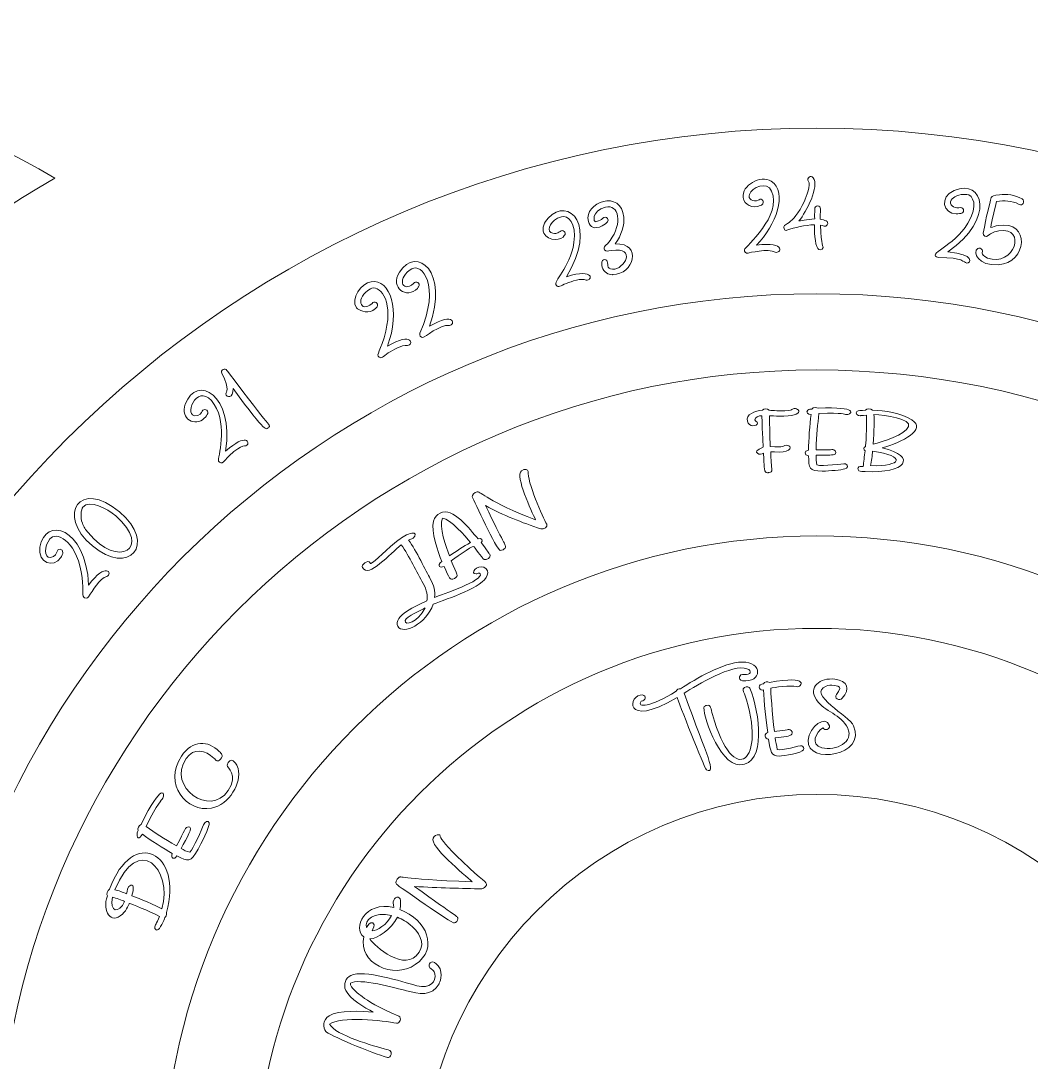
# Model space of a CAD drawing. Header units: inches. Extents: x 0.2 to 23.6, y -0.2 to 8.2.
# Drawn here: x 6.169 to 9.542, y 4.42 to 7.896 of the extents above; entities that cross this region are included whole.
import ezdxf

# ---------------------------------------------------------------- set-up
doc = ezdxf.new("R2010")
doc.units = ezdxf.units.IN
doc.header["$MEASUREMENT"] = 0
doc.layers.add('_U+0421_U+043B_U+043E_U+0439 1', color=7, linetype='Continuous')

msp = doc.modelspace()

# ---------------------------------------------------------------- linework, layer by layer
at = {"layer": '_U+0421_U+043B_U+043E_U+0439 1', "color": 1, "lineweight": 9, "true_color": 0xff0000}
for points, knots in [([(4.3278, 3.9861), (4.3278, 5.4306), (5.1153, 6.6944), (6.2833, 7.3708), (5.7083, 7.7042), (5.0403, 7.8958), (4.3278, 7.8958), (2.1722, 7.8958), (0.4181, 6.1417), (0.4181, 3.9861), (0.4181, 1.8306), (2.1722, 0.0764), (4.3278, 0.0764), (5.0389, 0.0764), (5.7069, 0.2681), (6.2833, 0.6014), (5.1153, 1.2778), (4.3278, 2.5417), (4.3278, 3.9861)], [0, 0, 0, 0, 1, 1, 1, 2, 2, 2, 3, 3, 3, 4, 4, 4, 5, 5, 5, 6, 6, 6, 6]), ([(8.8264, 0.4486), (6.8722, 0.4486), (5.2819, 2.0389), (5.2819, 3.9931), (5.2819, 5.9472), (6.8722, 7.5375), (8.8264, 7.5375), (10.7806, 7.5375), (12.3708, 5.9472), (12.3708, 3.9931), (12.3722, 2.0389), (10.7819, 0.4486), (8.8264, 0.4486)], [0, 0, 0, 0, 1, 1, 1, 2, 2, 2, 3, 3, 3, 4, 4, 4, 4]), ([(8.8264, 6.9847), (7.1764, 6.9847), (5.8347, 5.6431), (5.8347, 3.9931), (5.8347, 2.3431), (7.1764, 1.0014), (8.8264, 1.0014), (10.4764, 1.0014), (11.8181, 2.3431), (11.8181, 3.9931), (11.8181, 5.6431), (10.4764, 6.9847), (8.8264, 6.9847)], [0, 0, 0, 0, 1, 1, 1, 2, 2, 2, 3, 3, 3, 4, 4, 4, 4]), ([(8.8264, 1.2556), (7.3167, 1.2556), (6.0889, 2.4833), (6.0889, 3.9931), (6.0889, 5.5028), (7.3181, 6.7306), (8.8264, 6.7306), (10.3361, 6.7306), (11.5639, 5.5028), (11.5639, 3.9931), (11.5639, 2.4833), (10.3361, 1.2556), (8.8264, 1.2556)], [0, 0, 0, 0, 1, 1, 1, 2, 2, 2, 3, 3, 3, 4, 4, 4, 4]), ([(8.8264, 6.1764), (7.6222, 6.1764), (6.6431, 5.1972), (6.6431, 3.9931), (6.6431, 2.7889), (7.6222, 1.8097), (8.8264, 1.8097), (10.0306, 1.8097), (11.0097, 2.7889), (11.0097, 3.9931), (11.0097, 5.1972), (10.0306, 6.1764), (8.8264, 6.1764)], [0, 0, 0, 0, 1, 1, 1, 2, 2, 2, 3, 3, 3, 4, 4, 4, 4]), ([(8.8264, 2.1181), (7.7931, 2.1181), (6.9514, 2.9597), (6.9514, 3.9931), (6.9514, 5.0264), (7.7931, 5.8681), (8.8264, 5.8681), (9.8597, 5.8681), (10.7014, 5.0264), (10.7014, 3.9931), (10.7014, 2.9597), (9.8611, 2.1181), (8.8264, 2.1181)], [0, 0, 0, 0, 1, 1, 1, 2, 2, 2, 3, 3, 3, 4, 4, 4, 4]), ([(8.8264, 5.3139), (8.0972, 5.3139), (7.5056, 4.7208), (7.5056, 3.9931), (7.5056, 3.2653), (8.0986, 2.6722), (8.8264, 2.6722), (9.5556, 2.6722), (10.1472, 3.2653), (10.1472, 3.9931), (10.1472, 4.7208), (9.5556, 5.3139), (8.8264, 5.3139)], [0, 0, 0, 0, 1, 1, 1, 2, 2, 2, 3, 3, 3, 4, 4, 4, 4])]:
    msp.add_open_spline(points, degree=3, knots=knots, dxfattribs=at)
at = {"layer": '_U+0421_U+043B_U+043E_U+0439 1', "lineweight": 0}
for points, knots in [([(8.6375, 7.2792), (8.6417, 7.2806), (8.6431, 7.2819), (8.6431, 7.2819), (8.6542, 7.2903), (8.6431, 7.3056), (8.6333, 7.2986), (8.6333, 7.2986), (8.6319, 7.2986), (8.6306, 7.2972), (8.6153, 7.2903), (8.5944, 7.3014), (8.6014, 7.3167), (8.6097, 7.3389), (8.6597, 7.3625), (8.675, 7.3278), (8.7125, 7.2458), (8.5861, 7.1403), (8.5847, 7.1319), (8.5833, 7.1264), (8.5889, 7.1181), (8.5972, 7.1208), (8.5986, 7.1208), (8.6639, 7.1375), (8.6875, 7.1236), (8.7042, 7.1167), (8.7292, 7.1597), (8.625, 7.1472), (8.6889, 7.2139), (8.7319, 7.3222), (8.6736, 7.3611), (8.6389, 7.3819), (8.5736, 7.3472), (8.5806, 7.3056), (8.5833, 7.2819), (8.6125, 7.2681), (8.6375, 7.2792)], [0, 0, 0, 0, 1, 1, 1, 2, 2, 2, 3, 3, 3, 4, 4, 4, 5, 5, 5, 6, 6, 6, 7, 7, 7, 8, 8, 8, 9, 9, 9, 10, 10, 10, 11, 11, 11, 12, 12, 12, 12]), ([(8.7264, 7.1972), (8.7528, 7.2056), (8.7861, 7.2139), (8.8181, 7.2153), (8.8181, 7.2014), (8.8194, 7.1472), (8.8292, 7.1361), (8.8333, 7.1292), (8.8444, 7.1306), (8.8472, 7.1389), (8.8486, 7.1444), (8.8403, 7.1431), (8.8389, 7.2139), (8.8458, 7.2125), (8.8556, 7.2056), (8.8611, 7.2153), (8.8681, 7.2264), (8.8514, 7.2319), (8.8375, 7.2333), (8.8375, 7.2556), (8.8403, 7.2681), (8.8361, 7.275), (8.8319, 7.2792), (8.825, 7.2792), (8.8222, 7.275), (8.8181, 7.2708), (8.8194, 7.2653), (8.8194, 7.2625), (8.8194, 7.25), (8.8181, 7.2597), (8.8194, 7.2347), (8.7931, 7.2333), (8.7681, 7.2278), (8.7667, 7.2278), (8.7917, 7.2583), (8.8361, 7.3444), (8.8139, 7.3722), (8.8069, 7.3819), (8.7903, 7.3722), (8.7986, 7.3597), (8.8069, 7.35), (8.7917, 7.3083), (8.7847, 7.2944), (8.7458, 7.2069), (8.7097, 7.2208), (8.7167, 7.2028), (8.7167, 7.1958), (8.725, 7.1958), (8.7264, 7.1972)], [0, 0, 0, 0, 1, 1, 1, 2, 2, 2, 3, 3, 3, 4, 4, 4, 5, 5, 5, 6, 6, 6, 7, 7, 7, 8, 8, 8, 9, 9, 9, 10, 10, 10, 11, 11, 11, 12, 12, 12, 13, 13, 13, 14, 14, 14, 15, 15, 15, 16, 16, 16, 16]), ([(9.2319, 7.1056), (9.3167, 7.1069), (9.3153, 7.0889), (9.3264, 7.0875), (9.3403, 7.0847), (9.3569, 7.1167), (9.2639, 7.125), (9.4236, 7.2361), (9.3819, 7.3708), (9.2847, 7.3292), (9.2333, 7.3069), (9.2486, 7.2528), (9.2917, 7.2514), (9.2986, 7.2514), (9.3083, 7.2528), (9.3097, 7.2542), (9.3208, 7.2583), (9.3181, 7.2764), (9.3, 7.2722), (9.2833, 7.2681), (9.2653, 7.2833), (9.275, 7.2972), (9.2819, 7.3083), (9.3, 7.3181), (9.3264, 7.3167), (9.3472, 7.3153), (9.3667, 7.2792), (9.3306, 7.2208), (9.2833, 7.1403), (9.1889, 7.1181), (9.2319, 7.1056)], [0, 0, 0, 0, 1, 1, 1, 2, 2, 2, 3, 3, 3, 4, 4, 4, 5, 5, 5, 6, 6, 6, 7, 7, 7, 8, 8, 8, 9, 9, 9, 10, 10, 10, 10]), ([(8.1528, 7.1514), (8.175, 7.1806), (8.1847, 7.2153), (8.1819, 7.2403), (8.175, 7.3361), (8.0472, 7.2889), (8.0639, 7.2264), (8.0694, 7.2069), (8.0833, 7.1986), (8.1097, 7.2111), (8.1486, 7.2292), (8.1194, 7.25), (8.1111, 7.2361), (8.1056, 7.2306), (8.1028, 7.2292), (8.0889, 7.225), (8.0806, 7.2222), (8.0722, 7.2611), (8.1208, 7.2736), (8.1653, 7.2861), (8.1792, 7.2194), (8.1361, 7.1625), (8.1236, 7.1458), (8.1125, 7.1417), (8.1181, 7.1319), (8.1222, 7.1236), (8.1278, 7.1278), (8.1403, 7.1292), (8.2278, 7.1417), (8.1833, 7.0653), (8.1444, 7.0667), (8.1222, 7.0667), (8.1319, 7.0875), (8.125, 7.0958), (8.1208, 7.1), (8.1153, 7.1), (8.1111, 7.0958), (8.1069, 7.0917), (8.1069, 7.0694), (8.1194, 7.0583), (8.1306, 7.0472), (8.1472, 7.0472), (8.1458, 7.0486), (8.2125, 7.0486), (8.2486, 7.1542), (8.1528, 7.1514)], [0, 0, 0, 0, 1, 1, 1, 2, 2, 2, 3, 3, 3, 4, 4, 4, 5, 5, 5, 6, 6, 6, 7, 7, 7, 8, 8, 8, 9, 9, 9, 10, 10, 10, 11, 11, 11, 12, 12, 12, 13, 13, 13, 14, 14, 14, 15, 15, 15, 15]), ([(7.9833, 7.1792), (7.9931, 7.1889), (7.9778, 7.2014), (7.9694, 7.1931), (7.9653, 7.1903), (7.9556, 7.1806), (7.9389, 7.1889), (7.9236, 7.2), (7.9375, 7.2306), (7.9736, 7.2417), (7.9944, 7.2486), (8.025, 7.2222), (8.0153, 7.1556), (8.0028, 7.0681), (7.9431, 7.0264), (7.9569, 7.0125), (7.9639, 7.0042), (7.9694, 7.0111), (7.9903, 7.0194), (8.0083, 7.0264), (8.0389, 7.0375), (8.0569, 7.0306), (8.075, 7.0264), (8.0889, 7.0722), (7.9903, 7.0417), (8.0958, 7.2125), (7.9986, 7.3111), (7.9292, 7.2375), (7.9167, 7.2236), (7.9083, 7.2042), (7.9153, 7.1875), (7.9292, 7.1569), (7.9778, 7.1639), (7.9833, 7.1792)], [0, 0, 0, 0, 1, 1, 1, 2, 2, 2, 3, 3, 3, 4, 4, 4, 5, 5, 5, 6, 6, 6, 7, 7, 7, 8, 8, 8, 9, 9, 9, 10, 10, 10, 11, 11, 11, 11]), ([(9.4319, 7.2125), (9.4222, 7.2111), (9.4139, 7.2083), (9.4069, 7.2056), (9.4111, 7.2306), (9.4194, 7.2681), (9.4264, 7.2931), (9.4528, 7.2958), (9.475, 7.2972), (9.5014, 7.2833), (9.5125, 7.2764), (9.5236, 7.2931), (9.5111, 7.3014), (9.4875, 7.3153), (9.4597, 7.3181), (9.4361, 7.3153), (9.4167, 7.3125), (9.4111, 7.3125), (9.4083, 7.3056), (9.4028, 7.2861), (9.3917, 7.2417), (9.3819, 7.1875), (9.3806, 7.1778), (9.3917, 7.1722), (9.3986, 7.1792), (9.4069, 7.1875), (9.4222, 7.1931), (9.4333, 7.1944), (9.5306, 7.2111), (9.4847, 7.0708), (9.3958, 7.1042), (9.3667, 7.1194), (9.3833, 7.1222), (9.3778, 7.1319), (9.375, 7.1375), (9.3681, 7.1389), (9.3639, 7.1361), (9.3444, 7.1236), (9.3653, 7.0764), (9.4319, 7.0819), (9.5292, 7.0861), (9.5403, 7.2319), (9.4319, 7.2125)], [0, 0, 0, 0, 1, 1, 1, 2, 2, 2, 3, 3, 3, 4, 4, 4, 5, 5, 5, 6, 6, 6, 7, 7, 7, 8, 8, 8, 9, 9, 9, 10, 10, 10, 11, 11, 11, 12, 12, 12, 13, 13, 13, 14, 14, 14, 14]), ([(7.4931, 7.0028), (7.4958, 7.0069), (7.4972, 7.0069), (7.4972, 7.0083), (7.5042, 7.0208), (7.4875, 7.0292), (7.4806, 7.0194), (7.4403, 6.9847), (7.4236, 7.0403), (7.475, 7.0681), (7.5056, 7.0875), (7.5736, 7.0167), (7.5014, 6.8528), (7.4986, 6.8458), (7.5042, 6.8389), (7.5111, 6.8389), (7.5181, 6.8389), (7.5681, 6.8833), (7.6, 6.8792), (7.6194, 6.8792), (7.6208, 6.9278), (7.5333, 6.8764), (7.6, 7.0583), (7.4903, 7.1472), (7.4333, 7.0569), (7.4, 7.0028), (7.4583, 6.9667), (7.4931, 7.0028)], [0, 0, 0, 0, 1, 1, 1, 2, 2, 2, 3, 3, 3, 4, 4, 4, 5, 5, 5, 6, 6, 6, 7, 7, 7, 8, 8, 8, 9, 9, 9, 9]), ([(7.3444, 6.9292), (7.3486, 6.9319), (7.3583, 6.9389), (7.3583, 6.9417), (7.3653, 6.9542), (7.3486, 6.9625), (7.3417, 6.9528), (7.3014, 6.9181), (7.2847, 6.9722), (7.3361, 7.0014), (7.3625, 7.0167), (7.4139, 6.9694), (7.3875, 6.8597), (7.3722, 6.7931), (7.3528, 6.7819), (7.3653, 6.7736), (7.3736, 6.7667), (7.3778, 6.775), (7.3958, 6.7875), (7.4125, 6.7972), (7.4403, 6.8139), (7.4597, 6.8125), (7.4806, 6.8125), (7.4792, 6.8611), (7.3931, 6.8097), (7.4375, 6.9292), (7.4028, 7.0347), (7.3389, 7.025), (7.3056, 7.0194), (7.2681, 6.9694), (7.2903, 6.9375), (7.2944, 6.9319), (7.3236, 6.9167), (7.3444, 6.9292)], [0, 0, 0, 0, 1, 1, 1, 2, 2, 2, 3, 3, 3, 4, 4, 4, 5, 5, 5, 6, 6, 6, 7, 7, 7, 8, 8, 8, 9, 9, 9, 10, 10, 10, 11, 11, 11, 11]), ([(6.7819, 6.5694), (6.7861, 6.5736), (6.7931, 6.5819), (6.7931, 6.5847), (6.7972, 6.5986), (6.7792, 6.6028), (6.775, 6.5931), (6.7722, 6.5889), (6.7667, 6.575), (6.7486, 6.5778), (6.7125, 6.5847), (6.7639, 6.6958), (6.8153, 6.6153), (6.8611, 6.5444), (6.8264, 6.4347), (6.8292, 6.4264), (6.8319, 6.4208), (6.8403, 6.4181), (6.8458, 6.4236), (6.9028, 6.4861), (6.9153, 6.4736), (6.9236, 6.4792), (6.9347, 6.4875), (6.9236, 6.5222), (6.8528, 6.4597), (6.8819, 6.6486), (6.7569, 6.7167), (6.7181, 6.6167), (6.7014, 6.5653), (6.7514, 6.5403), (6.7819, 6.5694)], [0, 0, 0, 0, 1, 1, 1, 2, 2, 2, 3, 3, 3, 4, 4, 4, 5, 5, 5, 6, 6, 6, 7, 7, 7, 8, 8, 8, 9, 9, 9, 10, 10, 10, 10]), ([(6.8542, 6.6514), (6.8542, 6.6375), (6.8806, 6.6347), (6.8778, 6.6681), (6.9944, 6.5097), (6.9861, 6.5347), (6.9958, 6.5375), (7.0056, 6.5486), (7.0069, 6.5278), (6.8625, 6.7222), (6.8597, 6.7264), (6.8569, 6.7292), (6.8569, 6.7292), (6.8514, 6.7389), (6.8347, 6.7306), (6.8403, 6.7194), (6.8694, 6.6625), (6.8542, 6.6583), (6.8542, 6.6514)], [0, 0, 0, 0, 1, 1, 1, 2, 2, 2, 3, 3, 3, 4, 4, 4, 5, 5, 5, 6, 6, 6, 6]), ([(8.6278, 6.4528), (8.6347, 6.4458), (8.6431, 6.45), (8.6486, 6.4528), (8.6486, 6.4389), (8.65, 6.4083), (8.6528, 6.3944), (8.6542, 6.3889), (8.6597, 6.3861), (8.6653, 6.3875), (8.6653, 6.3875), (8.6653, 6.3889), (8.6653, 6.3889), (8.6653, 6.3889), (8.6653, 6.3875), (8.6653, 6.3875), (8.6708, 6.3875), (8.6778, 6.3917), (8.6764, 6.3972), (8.675, 6.4083), (8.6736, 6.4319), (8.6722, 6.4569), (8.6778, 6.4569), (8.6792, 6.4569), (8.6847, 6.4569), (8.7333, 6.4528), (8.7444, 6.4708), (8.7333, 6.4778), (8.7222, 6.4847), (8.7167, 6.4736), (8.7056, 6.4736), (8.6986, 6.4736), (8.6958, 6.4736), (8.6708, 6.475), (8.6694, 6.5014), (8.6681, 6.575), (8.6681, 6.5778), (8.6694, 6.5778), (8.6917, 6.5764), (8.6986, 6.5764), (8.8, 6.5736), (8.7625, 6.6125), (8.7431, 6.5986), (8.7417, 6.5986), (8.7403, 6.5944), (8.7194, 6.5944), (8.7042, 6.5944), (8.6806, 6.5944), (8.6667, 6.5958), (8.6611, 6.6028), (8.6486, 6.6014), (8.6444, 6.5958), (8.6208, 6.5944), (8.5875, 6.5819), (8.5944, 6.5597), (8.6, 6.5389), (8.6278, 6.5417), (8.6278, 6.5528), (8.6278, 6.5597), (8.6208, 6.5583), (8.6194, 6.5639), (8.6181, 6.5736), (8.6333, 6.5778), (8.6431, 6.5778), (8.6444, 6.5181), (8.6472, 6.4736), (8.6472, 6.4736), (8.6472, 6.4694), (8.6167, 6.4639), (8.6278, 6.4528)], [0, 0, 0, 0, 1, 1, 1, 2, 2, 2, 3, 3, 3, 4, 4, 4, 5, 5, 5, 6, 6, 6, 7, 7, 7, 8, 8, 8, 9, 9, 9, 10, 10, 10, 11, 11, 11, 12, 12, 12, 13, 13, 13, 14, 14, 14, 15, 15, 15, 16, 16, 16, 17, 17, 17, 18, 18, 18, 19, 19, 19, 20, 20, 20, 21, 21, 21, 22, 22, 22, 23, 23, 23, 23]), ([(8.8097, 6.6), (8.8056, 6.6), (8.8, 6.6), (8.7958, 6.5958), (8.7875, 6.5889), (8.7972, 6.5806), (8.8069, 6.5819), (8.8028, 6.5486), (8.7986, 6.4958), (8.7986, 6.4625), (8.7833, 6.4611), (8.7833, 6.4458), (8.7986, 6.4444), (8.8, 6.4028), (8.8, 6.3931), (8.8444, 6.3931), (8.8708, 6.3931), (8.9083, 6.3972), (8.9194, 6.4), (8.9292, 6.4014), (8.9319, 6.4125), (8.9222, 6.4167), (8.9153, 6.4194), (8.8444, 6.4069), (8.8264, 6.4139), (8.825, 6.4236), (8.8236, 6.4361), (8.8236, 6.4458), (8.8417, 6.4458), (8.8694, 6.4458), (8.8806, 6.4472), (8.8917, 6.4486), (8.8931, 6.4597), (8.8833, 6.4639), (8.8778, 6.4667), (8.8764, 6.4639), (8.8653, 6.4639), (8.8514, 6.4639), (8.8375, 6.4639), (8.8236, 6.4639), (8.825, 6.5153), (8.8292, 6.5514), (8.8333, 6.5847), (8.9194, 6.5889), (8.9139, 6.5819), (8.9264, 6.5819), (8.9431, 6.5819), (8.9681, 6.6097), (8.8319, 6.6028), (8.825, 6.6056), (8.8153, 6.6069), (8.8097, 6.6)], [0, 0, 0, 0, 1, 1, 1, 2, 2, 2, 3, 3, 3, 4, 4, 4, 5, 5, 5, 6, 6, 6, 7, 7, 7, 8, 8, 8, 9, 9, 9, 10, 10, 10, 11, 11, 11, 12, 12, 12, 13, 13, 13, 14, 14, 14, 15, 15, 15, 16, 16, 16, 17, 17, 17, 17]), ([(9.0444, 6.4708), (9.1653, 6.4417), (9.1222, 6.3833), (8.9875, 6.3917), (8.9875, 6.3917), (8.9875, 6.3917), (8.9875, 6.3917), (8.9819, 6.3917), (8.9708, 6.3917), (8.9667, 6.3944), (8.9625, 6.3986), (8.9625, 6.4042), (8.9667, 6.4069), (8.9708, 6.4097), (8.9792, 6.4083), (8.9806, 6.4083), (8.9833, 6.4208), (8.9847, 6.4431), (8.9875, 6.4611), (8.9819, 6.4639), (8.9806, 6.4722), (8.9889, 6.475), (8.9889, 6.4764), (8.9944, 6.5417), (8.9917, 6.5792), (8.975, 6.5792), (8.9736, 6.5778), (8.9722, 6.5778), (8.9611, 6.5764), (8.9542, 6.5861), (8.9597, 6.5917), (8.9639, 6.5958), (8.9736, 6.5958), (8.9889, 6.5958), (8.9917, 6.6028), (9.0069, 6.6028), (9.0125, 6.5958), (9.0514, 6.5958), (9.1083, 6.5875), (9.1431, 6.5639), (9.1944, 6.5319), (9.1111, 6.4889), (9.0444, 6.4708)], [0, 0, 0, 0, 1, 1, 1, 2, 2, 2, 3, 3, 3, 4, 4, 4, 5, 5, 5, 6, 6, 6, 7, 7, 7, 8, 8, 8, 9, 9, 9, 10, 10, 10, 11, 11, 11, 12, 12, 12, 13, 13, 13, 14, 14, 14, 14]), ([(9.0167, 6.5819), (9.0181, 6.5639), (9.0181, 6.5292), (9.0139, 6.4833), (9.0444, 6.4903), (9.1222, 6.5139), (9.1319, 6.5417), (9.1431, 6.5667), (9.0542, 6.5806), (9.0167, 6.5819)], [0, 0, 0, 0, 1, 1, 1, 2, 2, 2, 3, 3, 3, 3]), ([(9.0125, 6.4597), (9.0111, 6.4458), (9.0083, 6.425), (9.0056, 6.4111), (9.1111, 6.4083), (9.1264, 6.4431), (9.0125, 6.4597)], [0, 0, 0, 0, 1, 1, 1, 2, 2, 2, 2]), ([(7.7694, 6.1278), (7.775, 6.1278), (7.7833, 6.1319), (7.7861, 6.1361), (7.7917, 6.1458), (7.7792, 6.1528), (7.7208, 6.2778), (7.7792, 6.2458), (7.8417, 6.2208), (7.9056, 6.2), (7.9153, 6.1972), (7.9292, 6.2069), (7.925, 6.2153), (7.9125, 6.2361), (7.8583, 6.3611), (7.8625, 6.3917), (7.8639, 6.4), (7.85, 6.4014), (7.8403, 6.3944), (7.8181, 6.3764), (7.875, 6.2569), (7.8875, 6.2306), (7.7278, 6.2903), (7.7056, 6.325), (7.6931, 6.3236), (7.6833, 6.3222), (7.675, 6.3125), (7.6764, 6.3069), (7.6806, 6.2958), (7.7583, 6.1292), (7.7694, 6.1278)], [0, 0, 0, 0, 1, 1, 1, 2, 2, 2, 3, 3, 3, 4, 4, 4, 5, 5, 5, 6, 6, 6, 7, 7, 7, 8, 8, 8, 9, 9, 9, 10, 10, 10, 10]), ([(6.4986, 6.2569), (6.6264, 6.1486), (6.5292, 6.0417), (6.4083, 6.1431), (6.2847, 6.2486), (6.3681, 6.3681), (6.4986, 6.2569)], [0, 0, 0, 0, 1, 1, 1, 2, 2, 2, 2]), ([(6.3944, 6.1875), (6.4931, 6.0639), (6.6111, 6.1361), (6.4861, 6.2431), (6.4569, 6.2681), (6.4, 6.3), (6.3764, 6.2722), (6.3708, 6.2653), (6.3667, 6.2375), (6.375, 6.2194), (6.3792, 6.2069), (6.3861, 6.1972), (6.3944, 6.1875)], [0, 0, 0, 0, 1, 1, 1, 2, 2, 2, 3, 3, 3, 4, 4, 4, 4]), ([(7.6958, 6.1667), (7.7083, 6.1708), (7.7139, 6.1611), (7.7056, 6.1542), (7.7292, 6.125), (7.7292, 6.1208), (7.7347, 6.1153), (7.7361, 6.1139), (7.7361, 6.1097), (7.7347, 6.1069), (7.7306, 6.0986), (7.7153, 6.0944), (7.7111, 6.1014), (7.7111, 6.1014), (7.6819, 6.1417), (7.6806, 6.1417), (7.675, 6.1431), (7.6097, 6.0972), (7.6056, 6.0931), (7.6264, 6.0458), (7.6319, 6.0431), (7.6167, 6.0347), (7.6014, 6.0264), (7.6, 6.0361), (7.5819, 6.075), (7.5694, 6.0681), (7.5556, 6.0764), (7.575, 6.0917), (7.5611, 6.1222), (7.5375, 6.1917), (7.5472, 6.2264), (7.55, 6.2389), (7.5583, 6.2472), (7.5694, 6.2528), (7.6111, 6.275), (7.6681, 6.1986), (7.6958, 6.1667)], [0, 0, 0, 0, 1, 1, 1, 2, 2, 2, 3, 3, 3, 4, 4, 4, 5, 5, 5, 6, 6, 6, 7, 7, 7, 8, 8, 8, 9, 9, 9, 10, 10, 10, 11, 11, 11, 12, 12, 12, 12]), ([(6.3028, 6.1042), (6.3056, 6.1083), (6.3111, 6.1194), (6.3097, 6.1208), (6.3111, 6.1347), (6.2917, 6.1361), (6.2903, 6.125), (6.2889, 6.1208), (6.2861, 6.1069), (6.2681, 6.1042), (6.2458, 6.1042), (6.2472, 6.1417), (6.2667, 6.1667), (6.2847, 6.1917), (6.3514, 6.1653), (6.3708, 6.0569), (6.3806, 6.0014), (6.3736, 5.9806), (6.3792, 5.9722), (6.3819, 5.9681), (6.3917, 5.9667), (6.3958, 5.9736), (6.4083, 5.9931), (6.4319, 6.0347), (6.4569, 6.0417), (6.4764, 6.05), (6.4542, 6.0931), (6.3958, 6.0125), (6.3861, 6.2083), (6.25, 6.2417), (6.2333, 6.1389), (6.225, 6.0861), (6.2792, 6.0681), (6.3028, 6.1042)], [0, 0, 0, 0, 1, 1, 1, 2, 2, 2, 3, 3, 3, 4, 4, 4, 5, 5, 5, 6, 6, 6, 7, 7, 7, 8, 8, 8, 9, 9, 9, 10, 10, 10, 11, 11, 11, 11]), ([(7.5764, 6.2361), (7.5639, 6.2083), (7.5889, 6.1389), (7.6, 6.1097), (7.6222, 6.125), (7.6472, 6.1417), (7.6708, 6.1542), (7.6528, 6.1764), (7.6042, 6.2319), (7.5764, 6.2361)], [0, 0, 0, 0, 1, 1, 1, 2, 2, 2, 3, 3, 3, 3]), ([(7.7264, 6.0458), (7.7139, 6.0042), (7.5944, 5.9681), (7.5458, 5.9486), (7.5236, 5.8833), (7.4444, 5.8444), (7.4278, 5.875), (7.4111, 5.9097), (7.4903, 5.9444), (7.525, 5.9597), (7.5278, 5.975), (7.525, 5.9958), (7.5125, 6.0181), (7.4903, 6.0556), (7.4667, 6.1083), (7.4389, 6.1472), (7.4028, 6.1181), (7.3292, 6.0333), (7.3097, 6.0708), (7.3028, 6.0792), (7.3292, 6.0986), (7.3347, 6.0875), (7.3361, 6.0847), (7.3375, 6.0847), (7.3375, 6.0847), (7.3486, 6.0875), (7.3972, 6.1389), (7.4292, 6.1625), (7.4417, 6.1722), (7.4597, 6.1833), (7.475, 6.1861), (7.4861, 6.1889), (7.4903, 6.1778), (7.4792, 6.1694), (7.4722, 6.1653), (7.4694, 6.1653), (7.4639, 6.1625), (7.4889, 6.1278), (7.5222, 6.0583), (7.5361, 6.0333), (7.5486, 6.0125), (7.5528, 5.9917), (7.55, 5.9708), (7.5736, 5.9806), (7.7153, 6.0278), (7.7028, 6.05), (7.7014, 6.0514), (7.7, 6.0528), (7.6986, 6.0528), (7.6958, 6.0514), (7.6917, 6.05), (7.6889, 6.05), (7.6667, 6.05), (7.6917, 6.0806), (7.7153, 6.0722), (7.7278, 6.0667), (7.7306, 6.0556), (7.7264, 6.0458)], [0, 0, 0, 0, 1, 1, 1, 2, 2, 2, 3, 3, 3, 4, 4, 4, 5, 5, 5, 6, 6, 6, 7, 7, 7, 8, 8, 8, 9, 9, 9, 10, 10, 10, 11, 11, 11, 12, 12, 12, 13, 13, 13, 14, 14, 14, 15, 15, 15, 16, 16, 16, 17, 17, 17, 18, 18, 18, 19, 19, 19, 19]), ([(7.5194, 5.9361), (7.5069, 5.9306), (7.4556, 5.9069), (7.4528, 5.8944), (7.4472, 5.875), (7.4958, 5.8875), (7.5194, 5.9361)], [0, 0, 0, 0, 1, 1, 1, 2, 2, 2, 2]), ([(8.3597, 5.6375), (8.3625, 5.6306), (8.45, 5.4), (8.4583, 5.3958), (8.4903, 5.3833), (8.4639, 5.4319), (8.3833, 5.6514), (8.4264, 5.6792), (8.5458, 5.7514), (8.5931, 5.7333), (8.6111, 5.7264), (8.6069, 5.7111), (8.5833, 5.7139), (8.5667, 5.7167), (8.5611, 5.6972), (8.5778, 5.6931), (8.6444, 5.6861), (8.6472, 5.7569), (8.5764, 5.7556), (8.5139, 5.7542), (8.4236, 5.7), (8.3708, 5.6667), (8.3653, 5.6667), (8.3583, 5.6639), (8.3569, 5.6583), (8.2708, 5.6042), (8.2236, 5.6028), (8.2403, 5.625), (8.2542, 5.625), (8.2597, 5.6444), (8.2444, 5.6458), (8.1986, 5.6514), (8.175, 5.5278), (8.3597, 5.6375)], [0, 0, 0, 0, 1, 1, 1, 2, 2, 2, 3, 3, 3, 4, 4, 4, 5, 5, 5, 6, 6, 6, 7, 7, 7, 8, 8, 8, 9, 9, 9, 10, 10, 10, 11, 11, 11, 11]), ([(8.6653, 5.4986), (8.6722, 5.4556), (8.6736, 5.4417), (8.7014, 5.4417), (8.7153, 5.4417), (8.7778, 5.4528), (8.7819, 5.4625), (8.7847, 5.4681), (8.7819, 5.4736), (8.7764, 5.4764), (8.7694, 5.4792), (8.7083, 5.4569), (8.6944, 5.4639), (8.6917, 5.4764), (8.6889, 5.4903), (8.6875, 5.5028), (8.7139, 5.5056), (8.7389, 5.5069), (8.7431, 5.5153), (8.7458, 5.5208), (8.7431, 5.5264), (8.7375, 5.5292), (8.7319, 5.5319), (8.7306, 5.5292), (8.7208, 5.5278), (8.7083, 5.5264), (8.6958, 5.525), (8.6847, 5.5236), (8.6778, 5.5792), (8.6722, 5.6667), (8.6722, 5.6681), (8.6806, 5.6708), (8.7417, 5.6792), (8.7569, 5.6736), (8.7778, 5.6694), (8.8056, 5.7139), (8.6681, 5.6875), (8.6625, 5.6917), (8.6514, 5.6903), (8.6486, 5.6833), (8.6472, 5.6833), (8.6444, 5.6819), (8.6431, 5.6819), (8.625, 5.6764), (8.6361, 5.6583), (8.6486, 5.6625), (8.65, 5.6236), (8.6569, 5.5583), (8.6625, 5.5208), (8.65, 5.5167), (8.65, 5.5), (8.6653, 5.4986)], [0, 0, 0, 0, 1, 1, 1, 2, 2, 2, 3, 3, 3, 4, 4, 4, 5, 5, 5, 6, 6, 6, 7, 7, 7, 8, 8, 8, 9, 9, 9, 10, 10, 10, 11, 11, 11, 12, 12, 12, 13, 13, 13, 14, 14, 14, 15, 15, 15, 16, 16, 16, 17, 17, 17, 17]), ([(8.8569, 5.675), (8.8653, 5.6778), (8.8736, 5.6792), (8.8847, 5.6778), (8.9042, 5.675), (8.9056, 5.6708), (8.9, 5.6597), (8.8986, 5.6556), (8.8958, 5.6528), (8.8917, 5.6472), (8.8819, 5.6361), (8.9028, 5.6236), (8.9111, 5.6347), (8.9389, 5.6653), (8.9292, 5.6931), (8.8861, 5.6986), (8.8375, 5.7042), (8.7958, 5.6722), (8.825, 5.6292), (8.8514, 5.5903), (8.9083, 5.5806), (8.9292, 5.5347), (8.9514, 5.4889), (8.8903, 5.4583), (8.8431, 5.4694), (8.8028, 5.4792), (8.8236, 5.5236), (8.8472, 5.5361), (8.8528, 5.525), (8.8708, 5.5306), (8.8681, 5.5431), (8.8583, 5.5806), (8.8, 5.5417), (8.7972, 5.4944), (8.7931, 5.4111), (8.9944, 5.4431), (8.9486, 5.5431), (8.9361, 5.575), (8.7917, 5.6486), (8.8569, 5.675)], [0, 0, 0, 0, 1, 1, 1, 2, 2, 2, 3, 3, 3, 4, 4, 4, 5, 5, 5, 6, 6, 6, 7, 7, 7, 8, 8, 8, 9, 9, 9, 10, 10, 10, 11, 11, 11, 12, 12, 12, 13, 13, 13, 13]), ([(8.4778, 5.5806), (8.4722, 5.6), (8.4736, 5.6139), (8.4583, 5.6111), (8.4556, 5.6097), (8.4528, 5.6083), (8.45, 5.6069), (8.4417, 5.5944), (8.4972, 5.4125), (8.5694, 5.4125), (8.6583, 5.4125), (8.6361, 5.5875), (8.6028, 5.6681), (8.6014, 5.6722), (8.5917, 5.6764), (8.5847, 5.6708), (8.5764, 5.6653), (8.5806, 5.6597), (8.5847, 5.65), (8.6625, 5.4264), (8.5486, 5.3264), (8.4778, 5.5806)], [0, 0, 0, 0, 1, 1, 1, 2, 2, 2, 3, 3, 3, 4, 4, 4, 5, 5, 5, 6, 6, 6, 7, 7, 7, 7]), ([(6.8056, 5.2681), (6.8653, 5.2792), (6.9083, 5.3542), (6.8944, 5.4), (6.8889, 5.4194), (6.8819, 5.4208), (6.8778, 5.4264), (6.875, 5.4319), (6.8597, 5.425), (6.8583, 5.4111), (6.8569, 5.4014), (6.8972, 5.3806), (6.8611, 5.3264), (6.8014, 5.2361), (6.6569, 5.3375), (6.7208, 5.4333), (6.7458, 5.4708), (6.7861, 5.4625), (6.8139, 5.4347), (6.8208, 5.4278), (6.8264, 5.4194), (6.8361, 5.4319), (6.8472, 5.4444), (6.8389, 5.45), (6.8319, 5.4569), (6.7944, 5.4944), (6.7431, 5.4972), (6.7056, 5.4417), (6.6431, 5.3486), (6.7236, 5.2528), (6.8056, 5.2681)], [0, 0, 0, 0, 1, 1, 1, 2, 2, 2, 3, 3, 3, 4, 4, 4, 5, 5, 5, 6, 6, 6, 7, 7, 7, 8, 8, 8, 9, 9, 9, 10, 10, 10, 10]), ([(6.5583, 5.1861), (6.5556, 5.1792), (6.5583, 5.1708), (6.5611, 5.1694), (6.5653, 5.1681), (6.5708, 5.1722), (6.575, 5.1806), (6.6014, 5.1611), (6.6458, 5.1333), (6.675, 5.1167), (6.6681, 5.1014), (6.6819, 5.0944), (6.6903, 5.1083), (6.7278, 5.0889), (6.7361, 5.0861), (6.7611, 5.1306), (6.7681, 5.1431), (6.8014, 5.2097), (6.7986, 5.2194), (6.7958, 5.2278), (6.7833, 5.2236), (6.7792, 5.2125), (6.7736, 5.1972), (6.7458, 5.1319), (6.7333, 5.1208), (6.7236, 5.1236), (6.7125, 5.1278), (6.7042, 5.1333), (6.7236, 5.1708), (6.7472, 5.2056), (6.7292, 5.2056), (6.7181, 5.2056), (6.7181, 5.1958), (6.6889, 5.1417), (6.6458, 5.1667), (6.6181, 5.1861), (6.5875, 5.2069), (6.6278, 5.2889), (6.6389, 5.2931), (6.6431, 5.3014), (6.6528, 5.3167), (6.6417, 5.3583), (6.5708, 5.2139), (6.5639, 5.2097), (6.5583, 5.2), (6.5611, 5.1931), (6.5597, 5.1889), (6.5583, 5.1875), (6.5583, 5.1861)], [0, 0, 0, 0, 1, 1, 1, 2, 2, 2, 3, 3, 3, 4, 4, 4, 5, 5, 5, 6, 6, 6, 7, 7, 7, 8, 8, 8, 9, 9, 9, 10, 10, 10, 11, 11, 11, 12, 12, 12, 13, 13, 13, 14, 14, 14, 15, 15, 15, 16, 16, 16, 16]), ([(6.6319, 4.9069), (6.5972, 4.925), (6.5375, 4.9486), (6.5319, 4.95), (6.5306, 4.9486), (6.5236, 4.9292), (6.5083, 4.9139), (6.4694, 4.8778), (6.4403, 4.9236), (6.4583, 4.975), (6.4542, 4.9806), (6.4583, 4.9931), (6.4653, 4.9972), (6.5431, 5.2083), (6.7125, 5.1194), (6.6556, 4.9194), (6.6583, 4.9111), (6.6514, 4.9042), (6.65, 4.9028), (6.6472, 4.8958), (6.6347, 4.8611), (6.6236, 4.8611), (6.6194, 4.8611), (6.6167, 4.8653), (6.6167, 4.8694), (6.6167, 4.8778), (6.6222, 4.8806), (6.6319, 4.9069)], [0, 0, 0, 0, 1, 1, 1, 2, 2, 2, 3, 3, 3, 4, 4, 4, 5, 5, 5, 6, 6, 6, 7, 7, 7, 8, 8, 8, 9, 9, 9, 9]), ([(6.6403, 4.9319), (6.6778, 5.0653), (6.5611, 5.1861), (6.4833, 4.9958), (6.4958, 4.9931), (6.5097, 4.9875), (6.5222, 4.9819), (6.525, 4.9917), (6.525, 5.0069), (6.5361, 5.0111), (6.55, 5.0153), (6.5431, 4.9889), (6.5403, 4.975), (6.5528, 4.9708), (6.5917, 4.9569), (6.6403, 4.9319)], [0, 0, 0, 0, 1, 1, 1, 2, 2, 2, 3, 3, 3, 4, 4, 4, 5, 5, 5, 5]), ([(7.7208, 5.0069), (7.7292, 5.0194), (7.7222, 5.0167), (7.6667, 5.0681), (7.5333, 5.1903), (7.5806, 5.1778), (7.5639, 5.1792), (7.5569, 5.1806), (7.55, 5.175), (7.5458, 5.1681), (7.5319, 5.1417), (7.65, 5.0458), (7.6764, 5.0222), (7.4167, 5.0319), (7.4431, 5.0431), (7.4306, 5.0361), (7.4222, 5.0306), (7.4181, 5.0181), (7.4236, 5.0139), (7.4278, 5.0097), (7.6083, 4.8819), (7.6167, 4.8847), (7.6222, 4.8861), (7.6278, 4.8931), (7.6278, 4.8986), (7.6278, 4.9083), (7.6278, 4.9014), (7.4833, 5.0069), (7.5625, 5.0014), (7.6444, 5), (7.7083, 4.9986), (7.7097, 5), (7.7167, 5), (7.7208, 5.0069)], [0, 0, 0, 0, 1, 1, 1, 2, 2, 2, 3, 3, 3, 4, 4, 4, 5, 5, 5, 6, 6, 6, 7, 7, 7, 8, 8, 8, 9, 9, 9, 10, 10, 10, 11, 11, 11, 11]), ([(6.5153, 4.9569), (6.5069, 4.9597), (6.4875, 4.9681), (6.475, 4.9708), (6.4639, 4.9208), (6.4986, 4.9139), (6.5153, 4.9569)], [0, 0, 0, 0, 1, 1, 1, 2, 2, 2, 2]), ([(7.3139, 4.8389), (7.275, 4.8653), (7.3181, 4.9597), (7.4139, 4.9361), (7.4139, 4.9514), (7.4097, 4.9514), (7.4139, 4.9611), (7.4167, 4.9681), (7.4236, 4.9722), (7.4292, 4.9708), (7.4403, 4.9694), (7.4375, 4.9403), (7.4347, 4.9292), (7.525, 4.8958), (7.5653, 4.8), (7.4861, 4.7458), (7.4125, 4.6944), (7.2944, 4.7514), (7.3139, 4.8389)], [0, 0, 0, 0, 1, 1, 1, 2, 2, 2, 3, 3, 3, 4, 4, 4, 5, 5, 5, 6, 6, 6, 6]), ([(7.3236, 4.8694), (7.3278, 4.8778), (7.3347, 4.8889), (7.3444, 4.8847), (7.3542, 4.8792), (7.3444, 4.8639), (7.3417, 4.8583), (7.3583, 4.8583), (7.3917, 4.8792), (7.4069, 4.9097), (7.3486, 4.925), (7.3139, 4.8917), (7.3236, 4.8694)], [0, 0, 0, 0, 1, 1, 1, 2, 2, 2, 3, 3, 3, 4, 4, 4, 4]), ([(7.3347, 4.8319), (7.3347, 4.8236), (7.4375, 4.7236), (7.4889, 4.775), (7.5208, 4.8056), (7.5083, 4.8431), (7.4764, 4.8722), (7.4569, 4.8903), (7.4431, 4.8958), (7.4264, 4.9042), (7.4056, 4.8625), (7.3597, 4.8319), (7.3347, 4.8319)], [0, 0, 0, 0, 1, 1, 1, 2, 2, 2, 3, 3, 3, 4, 4, 4, 4]), ([(7.3931, 4.4361), (7.3986, 4.4347), (7.4042, 4.4403), (7.4056, 4.4458), (7.4083, 4.4597), (7.3972, 4.4611), (7.3903, 4.4625), (7.35, 4.4736), (7.2194, 4.5097), (7.2, 4.5472), (7.2333, 4.5736), (7.3819, 4.5597), (7.4236, 4.55), (7.4347, 4.5486), (7.4417, 4.5681), (7.4306, 4.5736), (7.3597, 4.6042), (7.3306, 4.6236), (7.3083, 4.6389), (7.2986, 4.6458), (7.2667, 4.6708), (7.2694, 4.6833), (7.2944, 4.7028), (7.425, 4.6667), (7.4569, 4.6583), (7.4972, 4.6472), (7.5417, 4.6389), (7.5653, 4.6819), (7.5653, 4.6833), (7.5833, 4.7139), (7.5625, 4.7417), (7.5444, 4.7653), (7.5306, 4.7514), (7.5319, 4.7403), (7.5333, 4.7306), (7.5472, 4.7333), (7.5514, 4.7153), (7.5569, 4.6889), (7.5347, 4.6639), (7.4917, 4.675), (7.4403, 4.6889), (7.3139, 4.7306), (7.2708, 4.7097), (7.2542, 4.7014), (7.2444, 4.6806), (7.2542, 4.6597), (7.2667, 4.6306), (7.3167, 4.6014), (7.3458, 4.5875), (7.3097, 4.5903), (7.2292, 4.5944), (7.1986, 4.575), (7.1764, 4.5597), (7.1764, 4.5361), (7.1875, 4.5222), (7.1917, 4.5139), (7.3431, 4.4486), (7.3931, 4.4361)], [0, 0, 0, 0, 1, 1, 1, 2, 2, 2, 3, 3, 3, 4, 4, 4, 5, 5, 5, 6, 6, 6, 7, 7, 7, 8, 8, 8, 9, 9, 9, 10, 10, 10, 11, 11, 11, 12, 12, 12, 13, 13, 13, 14, 14, 14, 15, 15, 15, 16, 16, 16, 17, 17, 17, 18, 18, 18, 19, 19, 19, 19])]:
    msp.add_open_spline(points, degree=3, knots=knots, dxfattribs=at)

doc.saveas('drawing.dxf')
